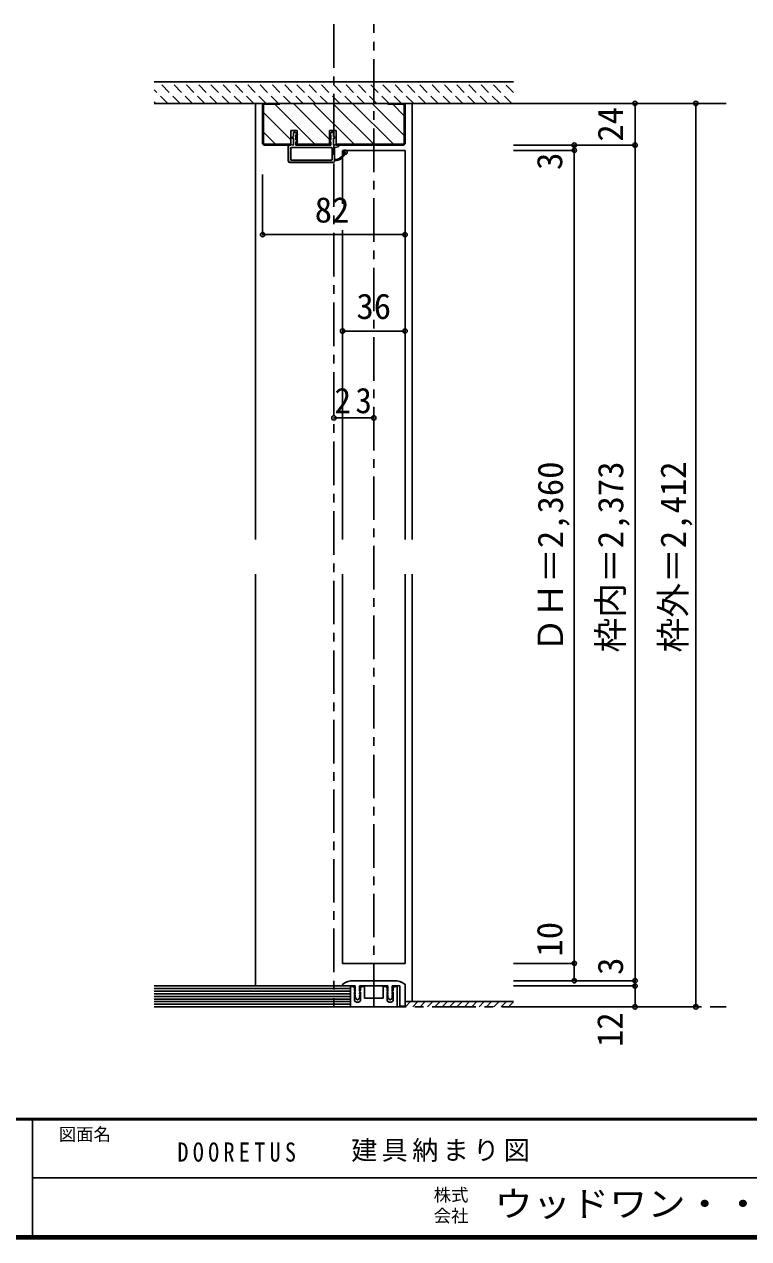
# Model space of a CAD drawing. Units: millimetres at full size, sheet at 1:5. Extents: x -973 to 977, y -718 to 696.
# Drawn here: x -3 to 414, y -701 to -2 of the extents above; entities that cross this region are included whole.
import ezdxf
from ezdxf.enums import TextEntityAlignment as Align

# ---------------------------------------------------------------- set-up
doc = ezdxf.new("R2010")
doc.units = ezdxf.units.MM
doc.header["$LTSCALE"] = 5
doc.header["$PDMODE"] = 32
doc.header["$PDSIZE"] = 2.5
doc.linetypes.add('CHAIN1', pattern=[8, 5, -1, 1, -1])
doc.linetypes.add('DASHED1', pattern=[1.8, 1.2, -0.6])
for name, color, linetype in [('0-0_補助線', 7, 'Continuous'), ('0-1_通り芯', 4, 'CHAIN1'), ('0-3_仕上げ', 7, 'Continuous'), ('0-4_枠', 3, 'Continuous'), ('0-6_扉', 6, 'Continuous'), ('0-7_金物', 7, 'Continuous'), ('0-B_寸法', 4, 'Continuous'), ('0-C_ハッチ', 4, 'DASHED1'), ('F-0_補助線', 7, 'Continuous'), ('F-1_枠', 6, 'Continuous'), ('F-A_文字', 7, 'Continuous')]:
    doc.layers.add(name, color=color, linetype=linetype)
doc.styles.add('ＭＳ ゴシック', font='')
doc.styles.get('ＭＳ ゴシック').set_extended_font_data('MS Gothic')

# ---------------------------------------------------------------- blocks, each defined once
blk = doc.blocks.new('2')
at = {"layer": '0-0_補助線'}
for p, q in [((-9.846, -9.622), (-9.846, 15.078)), ((-8.846, 16.078), (0.354, 16.078)), ((-8.846, 15.878), (0.637, 15.878)), ((-8.446, 14.378), (-8.446, -8.922)), ((-8.146, 14.678), (-1.546, 14.678)), ((-1.246, 14.378), (-1.246, -8.922)), ((0.154, 11.653), (2.154, 11.653)), ((0.154, 11.653), (0.154, -8.497)), ((2.154, 10.953), (2.154, 11.653)), ((3.154, 11.653), (2.512, 10.83)), ((3.154, 11.653), (6.154, 11.653)), ((4.154, 13.753), (4.154, 13.053)), ((5.154, 13.053), (4.512, 13.876)), ((7.154, 13.053), (5.154, 13.053)), ((6.154, 10.953), (6.154, 11.653)), ((7.558, 12.258), (6.516, 10.835)), ((-1.48, -10.622), (-8.846, -10.622)), ((-1.546, -9.222), (-8.146, -9.222)), ((-1.189, -10.85), (-0.732, -12.694)), ((0.354, -12.922), (-0.441, -12.922)), ((0.154, -8.497), (2.154, -8.497)), ((4.154, -9.897), (0.154, -9.897)), ((0.154, -9.897), (0.154, -10.622)), ((0.154, -10.622), (0.645, -12.548)), ((2.154, -7.797), (2.154, -8.497)), ((3.154, -8.497), (2.512, -7.674)), ((3.154, -8.497), (6.154, -8.497)), ((4.154, -10.597), (4.154, -9.897)), ((5.154, -9.897), (4.512, -10.72)), ((7.154, -9.897), (5.154, -9.897)), ((6.154, -7.797), (6.154, -8.497)), ((7.558, -9.101), (6.516, -7.679))]:
    blk.add_line(p, q, dxfattribs=at)
for points in [[(-9.646, 15.078), (-9.646, -9.622), (-9.846, -9.622)], [(4.154, 13.053), (0.154, 13.053), (0.649, 15.723)]]:
    blk.add_lwpolyline(points, dxfattribs=at)
for centre, radius, start, end in [((-8.846, 15.078), 1, 90, 180), ((-8.846, 15.078), 0.8, 90, 180), ((-8.146, 14.378), 0.3, 90, 180), ((-1.546, 14.378), 0.3, 0, 90), ((0.354, 15.778), 0.3, 349.49875, 90), ((2.354, 10.953), 0.2, 180, 322.03043), ((4.354, 13.753), 0.2, 37.96957, 180), ((6.354, 10.953), 0.2, 180, 323.78053), ((7.154, 12.553), 0.5, 323.78053, 90), ((-8.846, -9.622), 1, 180, 270), ((-2.846, -10.72), 6, 179.06153, 259.29815), ((-8.146, -8.922), 0.3, 180, 270), ((-2.846, -10.72), 5.3, 178.93757, 259.29815), ((-1.546, -8.922), 0.3, 270, 0), ((-1.48, -10.922), 0.3, 13.9282, 90), ((-0.441, -12.622), 0.3, 193.9282, 270), ((0.354, -12.622), 0.3, 270, 14.29438), ((2.354, -7.797), 0.2, 37.96957, 180), ((4.354, -10.597), 0.2, 180, 322.03043), ((6.354, -7.797), 0.2, 36.21947, 180), ((7.154, -9.397), 0.5, 270, 36.21947), ((-3.896, -16.272), 0.35, 259.29815, 79.29815)]:
    blk.add_arc(centre, radius, start, end, dxfattribs=at)
blk.add_point((-3.896, -16.622), dxfattribs=at)

msp = doc.modelspace()

# ---------------------------------------------------------------- linework, layer by layer
at = {"layer": '0-1_通り芯'}
for p, q in [((175.01, -2.5), (175.01, -567.5)), ((198.01, -567.5), (198.01, -2.5)), ((278.367, -48), (71.653, -48)), ((71.653, -567.5), (400.867, -567.5))]:
    msp.add_line(p, q, dxfattribs=at)
at = {"layer": '0-3_仕上げ', "color": 2}
for p, q in [((184.51, -555.5), (71.653, -555.5)), ((184.51, -567.5), (184.51, -555.5)), ((184.51, -567.5), (71.653, -567.5))]:
    msp.add_line(p, q, dxfattribs=at)
at = {"layer": '0-3_仕上げ'}
for p, q in [((184.51, -557), (71.653, -557)), ((184.51, -558.5), (71.653, -558.5)), ((184.51, -560), (71.653, -560)), ((184.51, -561.5), (71.653, -561.5)), ((184.51, -563), (71.653, -563)), ((184.51, -564.5), (71.653, -564.5)), ((216.01, -564.5), (278.367, -564.5)), ((184.51, -566), (71.653, -566))]:
    msp.add_line(p, q, dxfattribs=at)
at = {"layer": '0-4_枠', "color": 4}
for p, q in [((130.01, -48), (130.01, -298.75)), ((220.01, -48), (220.01, -298.75)), ((130.01, -318.75), (130.01, -555.5)), ((220.01, -318.75), (220.01, -564.5))]:
    msp.add_line(p, q, dxfattribs=at)
at = {"layer": '0-4_枠'}
for p, q in [((134.01, -71.293), (134.01, -48)), ((144.01, -48.5), (134.51, -48.5)), ((144.01, -48.5), (144.01, -48)), ((206.01, -48.5), (206.01, -48)), ((206.01, -48.5), (215.51, -48.5)), ((216.01, -71.293), (216.01, -48)), ((150.26, -72), (150.26, -63.5)), ((150.26, -63.5), (153.96, -63.5)), ((153.96, -72), (153.96, -63.5)), ((172.56, -72), (172.56, -63.5)), ((172.56, -63.5), (176.26, -63.5)), ((176.26, -63.5), (176.26, -72)), ((134.717, -72), (134.01, -71.293)), ((134.717, -72), (150.26, -72)), ((134.925, -71.5), (150.26, -71.5)), ((153.96, -71.5), (172.56, -71.5)), ((153.96, -72), (172.56, -72)), ((215.096, -71.5), (176.26, -71.5)), ((215.303, -72), (176.26, -72)), ((215.303, -72), (216.01, -71.293))]:
    msp.add_line(p, q, dxfattribs=at)
for points in [[(134.925, -71.5), (134.51, -71.086), (134.51, -48.5)], [(215.096, -71.5), (215.51, -71.086), (215.51, -48.5)]]:
    msp.add_lwpolyline(points, dxfattribs=at)
at = {"layer": '0-6_扉'}
for p, q in [((180.01, -75), (180.01, -105.69)), ((180.01, -75), (216.01, -75)), ((216.01, -75), (216.01, -298.75)), ((180.01, -120.922), (180.01, -298.75)), ((180.01, -318.75), (180.01, -542.5)), ((216.01, -318.75), (216.01, -542.5)), ((216.01, -542.5), (180.01, -542.5))]:
    msp.add_line(p, q, dxfattribs=at)
at = {"layer": '0-7_金物'}
for p, q in [((180.01, -555.017), (180.01, -555.5)), ((180.01, -555.5), (187.36, -555.5)), ((185.96, -555.8), (184.51, -555.8)), ((184.51, -567.5), (184.51, -555.8)), ((184.61, -555.8), (184.61, -567.5)), ((186.01, -552.5), (210.01, -552.5)), ((186.96, -558.05), (186.96, -556.8)), ((186.96, -558.05), (187.167, -558.396)), ((187.153, -558.846), (187.36, -558.5)), ((187.36, -555.5), (187.36, -558.5)), ((189.86, -555.5), (206.16, -555.5)), ((189.86, -555.5), (189.86, -558.5)), ((190.067, -558.846), (189.86, -558.5)), ((190.26, -558.05), (190.053, -558.396)), ((190.26, -558.05), (190.26, -556.8)), ((191.26, -555.8), (192.61, -555.8)), ((192.61, -555.8), (192.61, -562.5)), ((203.41, -555.8), (203.41, -562.5)), ((204.76, -555.8), (203.41, -555.8)), ((205.76, -558.05), (205.76, -556.8)), ((205.76, -558.05), (205.968, -558.396)), ((205.953, -558.846), (206.16, -558.5)), ((206.16, -555.5), (206.16, -558.5)), ((208.66, -555.5), (213.01, -555.5)), ((208.66, -555.5), (208.66, -558.5)), ((208.867, -558.846), (208.66, -558.5)), ((209.06, -558.05), (208.853, -558.396)), ((209.06, -558.05), (209.06, -556.8)), ((210.06, -555.8), (211.51, -555.8)), ((211.41, -555.8), (211.41, -567.5)), ((211.51, -567.5), (211.51, -555.8)), ((213.01, -555.5), (213.01, -567.2)), ((216.01, -555.017), (216.01, -567.2)), ((186.96, -559.05), (187.167, -558.704)), ((186.96, -563.8), (186.96, -559.05)), ((187.153, -559.154), (187.36, -559.5)), ((187.153, -560.346), (187.36, -560)), ((187.153, -560.654), (187.36, -561)), ((187.153, -561.846), (187.36, -561.5)), ((188.244, -563.34), (187.19, -562.204)), ((187.36, -559.5), (187.36, -560)), ((187.36, -561), (187.36, -561.5)), ((189.26, -564.8), (187.96, -564.8)), ((190.03, -562.204), (188.977, -563.34)), ((190.067, -559.154), (189.86, -559.5)), ((189.86, -559.5), (189.86, -560)), ((190.067, -560.346), (189.86, -560)), ((190.067, -560.654), (189.86, -561)), ((189.86, -561), (189.86, -561.5)), ((190.067, -561.846), (189.86, -561.5)), ((190.26, -559.05), (190.053, -558.704)), ((190.26, -563.8), (190.26, -559.05)), ((197.51, -562.5), (192.61, -562.5)), ((198.01, -563), (197.51, -562.5)), ((198.01, -563), (198.51, -562.5)), ((203.41, -562.5), (198.51, -562.5)), ((205.76, -559.05), (205.968, -558.704)), ((205.76, -563.8), (205.76, -559.05)), ((205.953, -559.154), (206.16, -559.5)), ((205.953, -560.346), (206.16, -560)), ((205.953, -560.654), (206.16, -561)), ((205.953, -561.846), (206.16, -561.5)), ((207.044, -563.34), (205.99, -562.204)), ((206.16, -559.5), (206.16, -560)), ((206.16, -561), (206.16, -561.5)), ((206.76, -564.8), (208.06, -564.8)), ((208.83, -562.204), (207.777, -563.34)), ((208.867, -559.154), (208.66, -559.5)), ((208.66, -559.5), (208.66, -560)), ((208.867, -560.346), (208.66, -560)), ((208.867, -560.654), (208.66, -561)), ((208.66, -561), (208.66, -561.5)), ((208.867, -561.846), (208.66, -561.5)), ((209.06, -559.05), (208.853, -558.704)), ((209.06, -563.8), (209.06, -559.05)), ((211.51, -567.5), (184.51, -567.5)), ((213.01, -567.2), (216.01, -567.2))]:
    msp.add_line(p, q, dxfattribs=at)
for centre, radius, start, end in [((181.01, -555.017), 1, 123.74899, 180), ((186.01, -562.5), 10, 90, 123.74899), ((185.96, -556.8), 1, 0, 90), ((186.91, -558.55), 0.3, 329.05368, 30.94635), ((190.31, -558.55), 0.3, 149.05365, 210.94632), ((191.26, -556.8), 1, 90, 180), ((204.76, -556.8), 1, 0, 90), ((205.71, -558.55), 0.3, 329.05368, 30.94635), ((209.11, -558.55), 0.3, 149.05365, 210.94632), ((210.06, -556.8), 1, 90, 180), ((210.01, -562.5), 10, 56.25101, 90), ((215.01, -555.017), 1, 0, 56.25101), ((187.96, -563.8), 1, 180, 270), ((187.41, -559), 0.3, 149.05366, 210.94634), ((187.41, -560.5), 0.3, 149.05366, 210.94634), ((187.41, -562), 0.3, 149.05366, 222.83826), ((188.61, -563), 0.5, 222.83826, 317.16174), ((189.26, -563.8), 1, 270, 0), ((189.81, -562), 0.3, 317.16174, 30.94634), ((189.81, -559), 0.3, 329.05366, 30.94634), ((189.81, -560.5), 0.3, 329.05366, 30.94634), ((206.76, -563.8), 1, 180, 270), ((206.21, -559), 0.3, 149.05366, 210.94634), ((206.21, -560.5), 0.3, 149.05366, 210.94634), ((206.21, -562), 0.3, 149.05366, 222.83826), ((207.41, -563), 0.5, 222.83826, 317.16174), ((208.06, -563.8), 1, 270, 0), ((208.61, -562), 0.3, 317.16174, 30.94634), ((208.61, -559), 0.3, 329.05366, 30.94634), ((208.61, -560.5), 0.3, 329.05366, 30.94634)]:
    msp.add_arc(centre, radius, start, end, dxfattribs=at)
at = {"layer": '0-B_寸法', "color": 2}
for p, q in [((278.367, -35.5), (71.653, -35.5)), ((278.367, -48), (71.653, -48))]:
    msp.add_line(p, q, dxfattribs=at)
at = {"layer": '0-B_寸法', "linetype": 'DASHED1'}
for p, q in [((79.539, -48), (71.653, -40.114)), ((86.61, -48), (74.11, -35.5)), ((93.681, -48), (81.181, -35.5)), ((100.752, -48), (88.252, -35.5)), ((107.823, -48), (95.323, -35.5)), ((114.894, -48), (102.394, -35.5)), ((121.966, -48), (109.466, -35.5)), ((129.037, -48), (116.537, -35.5)), ((136.108, -48), (123.608, -35.5)), ((143.179, -48), (130.679, -35.5)), ((150.25, -48), (137.75, -35.5)), ((157.321, -48), (144.821, -35.5)), ((164.392, -48), (151.892, -35.5)), ((171.463, -48), (158.963, -35.5)), ((178.534, -48), (166.034, -35.5)), ((185.605, -48), (173.105, -35.5)), ((192.676, -48), (180.176, -35.5)), ((199.747, -48), (187.247, -35.5)), ((206.818, -48), (194.318, -35.5)), ((213.889, -48), (201.389, -35.5)), ((220.96, -48), (208.46, -35.5)), ((228.032, -48), (215.532, -35.5)), ((235.103, -48), (222.603, -35.5)), ((242.174, -48), (229.674, -35.5)), ((249.245, -48), (236.745, -35.5)), ((256.316, -48), (243.816, -35.5)), ((263.387, -48), (250.887, -35.5)), ((270.458, -48), (257.958, -35.5)), ((277.529, -48), (265.029, -35.5)), ((278.367, -41.767), (272.1, -35.5)), ((72.468, -48), (71.653, -47.185))]:
    msp.add_line(p, q, dxfattribs=at)
at = {"layer": '0-B_寸法', "linetype": 'CHAIN1'}
msp.add_line((400.867, -48), (71.653, -48), dxfattribs=at)
at = {"layer": '0-B_寸法'}
for p, q in [((383.367, -48), (278.367, -48)), ((348.367, -48), (348.367, -567.5)), ((383.367, -48), (383.367, -567.5)), ((348.367, -72), (278.367, -72)), ((313.367, -75), (278.367, -75)), ((313.367, -72), (313.367, -552.5)), ((134.01, -123.422), (134.01, -88.9)), ((216.01, -123.422), (216.01, -88.9)), ((134.01, -123.422), (216.01, -123.422)), ((180.01, -178.882), (216.01, -178.882)), ((198.01, -228.882), (175.01, -228.882)), ((313.367, -542.5), (278.367, -542.5)), ((348.367, -552.5), (278.367, -552.5)), ((348.367, -555.5), (278.367, -555.5)), ((348.367, -555.5), (278.367, -555.5)), ((348.367, -555.5), (348.367, -552.5)), ((383.367, -567.5), (278.367, -567.5))]:
    msp.add_line(p, q, dxfattribs=at)
at = {"layer": '0-B_寸法', "color": 7}
for p in [(348.367, -48), (383.367, -48), (313.367, -72), (313.367, -75), (348.367, -72), (134.01, -123.422), (216.01, -123.422), (180.01, -178.882), (216.01, -178.882), (175.01, -228.882), (198.01, -228.882), (313.367, -542.5), (313.367, -552.5), (348.367, -552.5), (348.367, -555.5), (348.367, -567.5), (383.367, -567.5)]:
    msp.add_point(p, dxfattribs=at)
at = {"layer": '0-C_ハッチ', "linetype": 'Continuous'}
for p, q in [((141.04, -48.5), (164.04, -71.5)), ((151.853, -48), (172.56, -68.707)), ((163.168, -48), (186.667, -71.5)), ((174.481, -48), (197.981, -71.5)), ((185.795, -48), (209.295, -71.5)), ((197.108, -48), (215.51, -66.402)), ((208.922, -48.5), (215.51, -55.088)), ((134.51, -53.284), (150.26, -69.034)), ((134.51, -64.598), (141.412, -71.5)), ((216.179, -567.5), (219.179, -564.5)), ((220.421, -567.5), (223.421, -564.5)), ((224.664, -567.5), (227.664, -564.5)), ((228.906, -567.5), (231.906, -564.5)), ((233.149, -567.5), (236.149, -564.5)), ((237.392, -567.5), (240.392, -564.5)), ((241.634, -567.5), (244.634, -564.5)), ((245.877, -567.5), (248.877, -564.5)), ((250.12, -567.5), (253.12, -564.5)), ((254.362, -567.5), (257.362, -564.5)), ((258.605, -567.5), (261.605, -564.5)), ((262.848, -567.5), (265.848, -564.5)), ((267.09, -567.5), (270.09, -564.5)), ((271.333, -567.5), (274.333, -564.5)), ((275.575, -567.5), (278.367, -564.708))]:
    msp.add_line(p, q, dxfattribs=at)
at = {"layer": 'F-1_枠'}
for p, q in [((976.653, -631.667), (-973.347, -631.667)), ((976.653, -632.5), (-973.347, -632.5)), ((1.653, -632.5), (1.653, -699.167)), ((1.653, -665.833), (974.986, -665.834)), ((976.653, -699.167), (-973.347, -699.167)), ((976.653, -700), (-973.347, -700)), ((976.653, -700.833), (-973.347, -700.833))]:
    msp.add_line(p, q, dxfattribs=at)

# ---------------------------------------------------------------- block references
at = {"layer": '0-0_補助線', "rotation": 90}
msp.add_blockref('2', (164.838, -72.154), dxfattribs=at)

# ---------------------------------------------------------------- texts
at = {"layer": '0-B_寸法', "color": 7, "style": 'ＭＳ ゴシック'}
for s, p in [('24', (345.867, -70)), ('3', (310.867, -86.25)), ('ＤＨ＝2,360', (311.33, -363.75)), ('枠内＝2,373', (346.01, -363.75)), ('枠外＝2,412', (382.024, -363.75)), ('10', (310.867, -538.6)), ('3', (345.867, -549.145)), ('12', (345.557, -590.626))]:
    msp.add_text(s, height=14.66, rotation=90, dxfattribs=at).set_placement(p, align=Align.BOTTOM_LEFT)
for s, p in [('82', (164.01, -120.922)), ('36', (188.01, -176.382))]:
    msp.add_text(s, height=14.66, dxfattribs=at).set_placement(p, align=Align.BOTTOM_LEFT)
at = {"layer": '0-B_寸法', "color": 7, "insert": (175.385, -226.382), "char_height": 14.66, "attachment_point": 7, "style": 'ＭＳ ゴシック'}
msp.add_mtext('\\T1.27;\\W0.95;23', dxfattribs=at)
at = {"layer": 'F-0_補助線', "char_height": 11, "attachment_point": 7, "style": 'ＭＳ ゴシック'}
for s, insert in [('\\T1.39;\\W0.85;DOORETUS', (84.986, -656.667)), ('\\T1.17;建具納まり図', (184.986, -656.667))]:
    msp.add_mtext(s, dxfattribs=dict(at, insert=insert))
at = {"layer": 'F-A_文字', "style": 'ＭＳ ゴシック'}
for s, p in [('図面名', (16.653, -646.667)), ('株式', (232.486, -681.5)), ('会社', (232.486, -693.5))]:
    msp.add_text(s, height=7.331, dxfattribs=at).set_placement(p, align=Align.BOTTOM_LEFT)
at = {"layer": 'F-A_文字', "style": 'ＭＳ ゴシック', "width": 1.1}
msp.add_text('ウッドワン・・・', height=14.66, dxfattribs=at).set_placement((267.486, -692.5), align=Align.BOTTOM_LEFT)

doc.saveas('drawing.dxf')
